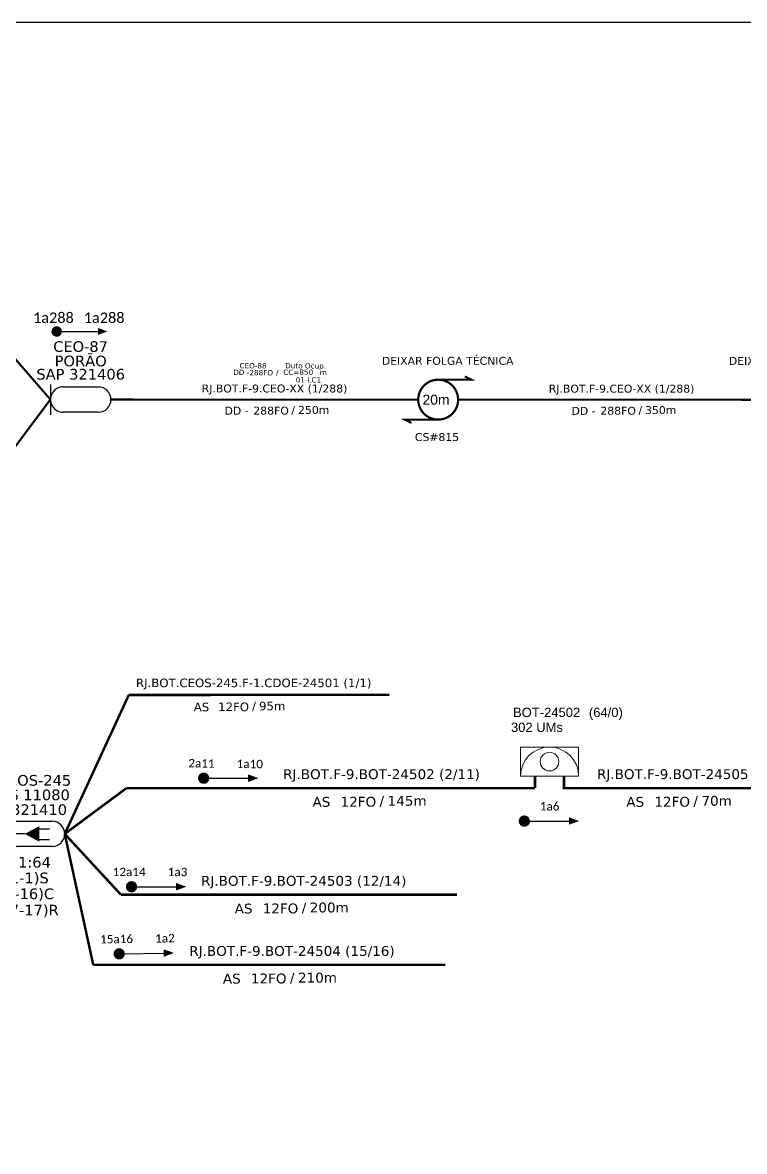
# Model space of a CAD drawing. Extents: x -89 to 2605, y 705 to 1299.
# Drawn here: x 183.5 to 331.2, y 1068.1 to 1299 of the extents above; entities that cross this region are included whole.
import ezdxf
from ezdxf.enums import TextEntityAlignment as Align

# ---------------------------------------------------------------- set-up
doc = ezdxf.new("R2010")
doc.units = 0
for name, color, linetype, lineweight in [("20.0-LEGENDA DOS CDO'S", 1, 'Continuous', 0), ('20.1-CDO_INTERIOR', 1, 'Continuous', 0), ('40.1-ETIQUETAS', 1, 'Continuous', 20)]:
    doc.layers.add(name, color=color, linetype=linetype, lineweight=lineweight)
for name, color, linetype in [('20.4-CEOS', 1, 'Continuous'), ('20.5-CABO AÉREO', 1, 'Continuous'), ('20.5-CEO', 1, 'Continuous'), ('CAP a instalar', 1, 'Continuous'), ('label_cabos', 7, 'Continuous'), ('SETA', 7, 'Continuous')]:
    doc.layers.add(name, color=color, linetype=linetype)
doc.styles.add('ARIAL', font='arial.ttf')
doc.styles.add('siredit', font='verdana.ttf')
doc.styles.get("Standard").update_dxf_attribs({"font": 'arial.ttf'})
doc.linetypes.add('FENCELINE1', pattern='A,0.25,-0.1,[133,ltypeshp.shx,S=0.1,R=0,X=-0.1,Y=0],-0.1,1', length=1.45)

# ---------------------------------------------------------------- blocks, each defined once
blk = doc.blocks.new('CEOS_RP_CT_DRT')
at = {"layer": '20.4-CEOS', "color": 0}
for p, q in [((-4.54, 1.19), (-1.19, 1.19)), ((-1.19, -1.19), (-4.54, -1.19))]:
    blk.add_line(p, q, dxfattribs=at)
for points in [[(-5.73, -1.43), (-5.73, 1.44)], [(-3.79, 0), (-4.59, 0)], [(-2.47, 0.48), (-1.45, 0.48)], [(-2.47, -0.52), (-1.45, -0.52)]]:
    blk.add_lwpolyline(points, dxfattribs=at)
blk.add_lwpolyline([(-3.79, 0, 0, 1.47, 0), (-2.41, 0, 1.47, 1.47, 0)], format="xyseb", dxfattribs=at)
for centre, start, end in [((-4.54, 0), 90, 270), ((-1.19, 0), 270, 90)]:
    blk.add_arc(centre, 1.19, start, end, dxfattribs=at)
at = {"layer": '20.4-CEOS', "color": 7, "style": 'siredit'}
for tag, p in [('Nº_DA_CEOS', (-2.86, 5.6)), ('LOCAL', (-2.86, 4.24)), ('SAP', (-2.86, 2.78)), ('RACIO_SPLITAGEM', (-2.86, -1.88)), ('FIBRAS_SPLITTER', (-2.86, -3.58)), ('FIBRAS_TOP_C', (-2.86, -5.08)), ('RESERVA_FINAIS', (-2.86, -6.39))]:
    blk.add_attdef(tag, text='', height=1.01, dxfattribs=at).set_placement(p, align=Align.TOP_CENTER)
blk = doc.blocks.new('ETIQUETA_RS5F')
at = {"layer": '40.1-ETIQUETAS', "color": 0, "style": 'siredit'}
blk.add_text('/', height=1.5, dxfattribs=at).set_placement((1.58, -1.95), align=Align.MIDDLE_RIGHT)
for tag, p in [('ETIQUETA_R_PRIMARIA', (1.21, 4.1)), ('ETIQUETA_R_SECUNDARIA', (1.21, 2.1)), ('F_ATIVAS/F_MORTAS', (1.14, -4.24))]:
    blk.add_attdef(tag, text='', height=1.5, dxfattribs=at).set_placement(p, align=Align.MIDDLE_CENTER)
for tag, p in [('TIPO_CABO', (-6.58, -2.12)), ('CAP_CABO', (0.4, -2.09))]:
    blk.add_attdef(tag, text='', height=1.5, dxfattribs=at).set_placement(p, align=Align.MIDDLE_RIGHT)
blk.add_attdef('METROS', text='', height=1.5, dxfattribs=at).set_placement((2.14, -1.95), align=Align.MIDDLE_LEFT)
for tag, p in [('FUSÃO_1', (0.85, -8.39)), ('FUSÃO_2', (0.85, -10.6)), ('FUSÃO_3', (0.85, -12.93)), ('FUSÃO_4', (0.85, -15.14)), ('FUSÃO_5', (0.85, -17.16))]:
    blk.add_attdef(tag, text='', height=1.5, dxfattribs=at).set_placement(p, align=Align.CENTER)
blk = doc.blocks.new('Inst CB DT OCUP CFOA-SM-DD-S-288-TS')
at = {"layer": 'label_cabos', "color": 0, "style": 'siredit'}
for tag, flags, p in [('ID_ATIVIDADE', 3, (1.31, 2.67)), ('FATOR', 1, (11.56, 2.55))]:
    blk.add_attdef(tag, text='', height=1, rotation=359.69, dxfattribs=dict(at, flags=flags)).set_placement(p, align=Align.MIDDLE_CENTER)
for tag, p in [('TIPO_CABO', (1.11, 0)), ('DESTINO_CABO', (3.13, 1.26)), ('CABO', (4.69, -0.05)), ('/', (7.71, -0.05)), ('LANCE', (10.41, 0.02)), ('TIPO_CABO', (13.11, 1.24)), ('UND', (16.46, 0)), ('FID', (13.65, -1.41))]:
    blk.add_attdef(tag, text='', height=1, rotation=359.69, dxfattribs=at).set_placement(p, align=Align.MIDDLE_CENTER)
blk.add_attdef('QTDE', (11.93, -0.45), '', height=1, rotation=359.69, dxfattribs=at)

msp = doc.modelspace()

# ---------------------------------------------------------------- linework, layer by layer
msp.add_lwpolyline([(-89.32, 705.02), (749.25, 705.02), (749.25, 1299.02), (-89.32, 1299.02), (-89.32, 705.02)])
at = {"color": 7}
for points, const_width in [([(189.95, 1235.84, 1), (191.02, 1235.84, 1)], 1.07), ([(268.52, 1225.98, 1.000012), (268.52, 1217.82, 0.999978)], 0.453)]:
    msp.add_lwpolyline(points, format="xyb", close=True, dxfattribs=dict(at, const_width=const_width))
at = {"color": 7, "const_width": 0.425}
for points in [[(268.52, 1225.98), (275.32, 1225.97), (273.96, 1226.65)], [(268.52, 1217.82), (261.72, 1217.82), (263.08, 1217.14)]]:
    msp.add_lwpolyline(points, dxfattribs=at)
at = {"const_width": 1.15}
for points in [[(219.97, 1144.48, 1), (221.12, 1144.46, 1)], [(285.57, 1135.7, 1), (286.72, 1135.7, 1)], [(205.22, 1122.27, 1), (206.37, 1122.27, 1)], [(202.68, 1108.54, 1), (203.83, 1108.56, 1)]]:
    msp.add_lwpolyline(points, format="xyb", close=True, dxfattribs=at)
at = {"layer": '20.1-CDO_INTERIOR', "color": 1, "lineweight": 18}
msp.add_lwpolyline([(297.25, 1150.84), (285.35, 1150.84), (285.35, 1144.89), (297.25, 1144.89)], close=True, dxfattribs=at)
msp.add_circle((291.3, 1147.87), 1.9, dxfattribs=at)
msp.add_arc((291.3, 1144.89), 5.95, 0, 180, dxfattribs=at)
at = {"layer": '20.5-CABO AÉREO', "color": 7, "ltscale": 50, "const_width": 0.431}
for points in [[(119.32, 1242.74), (171.17, 1242.72), (189.2, 1221.93)], [(119.29, 1197.79), (171.15, 1197.77), (189.2, 1221.93)], [(201.6, 1221.92), (264.44, 1221.9)], [(272.6, 1221.9), (335.44, 1221.87)]]:
    msp.add_lwpolyline(points, dxfattribs=at)
at = {"layer": '20.5-CEO', "color": 7}
for p, q in [((191.78, 1224.5), (199.01, 1224.5)), ((199, 1219.35), (191.78, 1219.35))]:
    msp.add_line(p, q, dxfattribs=at)
msp.add_lwpolyline([(189.2, 1225.03), (189.2, 1218.82)], dxfattribs=at)
for centre, start, end in [((191.78, 1221.93), 89.9784, 269.9784), ((199, 1221.92), 269.9784, 89.9784)]:
    msp.add_arc(centre, 2.58, start, end, dxfattribs=at)
at = {"layer": 'CAP a instalar', "color": 7, "linetype": 'FENCELINE1', "ltscale": 5, "const_width": 0.503}
for points in [[(192.13, 1133.08), (205.23, 1161.49)], [(205.23, 1161.49), (258.51, 1161.53)]]:
    msp.add_lwpolyline(points, dxfattribs=at)
at = {"layer": 'CAP a instalar', "color": 1, "linetype": 'FENCELINE1', "ltscale": 5, "const_width": 0.503}
for points in [[(288.32, 1144.89), (288.32, 1142.45)], [(294.27, 1144.89), (294.27, 1142.45), (344.8, 1142.45)], [(192.13, 1133.08), (204.78, 1142.45)], [(204.78, 1142.45), (288.32, 1142.45)]]:
    msp.add_lwpolyline(points, dxfattribs=at)
at = {"layer": 'CAP a instalar', "color": 251, "linetype": 'FENCELINE1', "ltscale": 5, "const_width": 0.503}
for points in [[(192.13, 1133.08), (203.63, 1120.64)], [(192.13, 1133.08), (197.96, 1106.3)], [(203.63, 1120.64), (272.4, 1120.64)], [(197.96, 1106.3), (270, 1106.3)]]:
    msp.add_lwpolyline(points, dxfattribs=at)
at = {"layer": 'SETA', "color": 7}
msp.add_lwpolyline([(190.48, 1235.84), (199.66, 1235.84)], dxfattribs=at)
at = {"layer": 'SETA'}
for points in [[(220.55, 1144.47), (230.45, 1144.47)], [(286.14, 1135.7), (296.04, 1135.7)], [(205.79, 1122.27), (215.69, 1122.26)], [(203.26, 1108.55), (213.16, 1108.7)]]:
    msp.add_lwpolyline(points, dxfattribs=at)
at = {"layer": 'SETA', "color": 7}
msp.add_solid([(198.93, 1236.56), (200.88, 1235.85), (198.92, 1235.14)], dxfattribs=at)
at = {"layer": 'SETA'}
for points in [[(229.65, 1145.25), (231.76, 1144.48), (229.65, 1143.72)], [(295.25, 1136.48), (297.36, 1135.71), (295.25, 1134.95)], [(214.9, 1123.05), (217.01, 1122.28), (214.9, 1121.51)], [(212.35, 1109.47), (214.47, 1108.74), (212.37, 1107.94)]]:
    msp.add_solid(points, dxfattribs=at)

# ---------------------------------------------------------------- block references
at = {"layer": '20.4-CEOS', "color": 5}
ref = msp.add_blockref('CEOS_RP_CT_DRT', (192.13, 1133.08), dxfattribs=dict(at, xscale=2.161665797233581, yscale=2.161665797233581, zscale=2.161665797233581))
ref.add_attrib('Nº_DA_CEOS', 'CEOS-245', dxfattribs={"color": 5, "height": 2.183, "style": 'siredit'}).set_placement((185.94, 1145.13), align=Align.TOP_CENTER)
ref.add_attrib('LOCAL', 'CS 11080', dxfattribs={"color": 5, "height": 2.183, "style": 'siredit'}).set_placement((185.94, 1142.16), align=Align.TOP_CENTER)
ref.add_attrib('SAP', 'SAP 321410', dxfattribs={"color": 5, "height": 2.183, "style": 'siredit'}).set_placement((183.53, 1139.13), align=Align.TOP_CENTER)
ref.add_attrib('RACIO_SPLITAGEM', '1:64', dxfattribs={"color": 5, "height": 2.183, "style": 'siredit'}).set_placement((185.94, 1128.37), align=Align.TOP_CENTER)
ref.add_attrib('FIBRAS_SPLITTER', '(1-1)S', dxfattribs={"color": 5, "height": 2.183, "style": 'siredit'}).set_placement((184.3, 1125.17), align=Align.TOP_CENTER)
ref.add_attrib('FIBRAS_TOP_C', '(2-16)C', dxfattribs={"color": 5, "height": 2.183, "style": 'siredit'}).set_placement((184.35, 1121.92), align=Align.TOP_CENTER)
ref.add_attrib('RESERVA_FINAIS', '(17-17)R', dxfattribs={"color": 5, "height": 2.183, "style": 'siredit'}).set_placement((184.35, 1118.58), align=Align.TOP_CENTER)
at = {"layer": '40.1-ETIQUETAS', "color": 7}
ref = msp.add_blockref('ETIQUETA_RS5F', (229.4, 1161.51), dxfattribs=dict(at, xscale=1.16639998499977, yscale=1.16639998499977, zscale=1.16639998499977))
ref.add_attrib('ETIQUETA_R_SECUNDARIA', 'RJ.BOT.CEOS-245.F-1.CDOE-24501 (1/1)', dxfattribs={"color": 0, "height": 1.7496, "style": 'siredit'}).set_placement((230.78, 1163.97), align=Align.MIDDLE_CENTER)
ref.add_attrib('TIPO_CABO', 'AS', dxfattribs={"color": 0, "height": 1.75, "style": 'siredit'}).set_placement((221.69, 1159.04), align=Align.MIDDLE_RIGHT)
ref.add_attrib('CAP_CABO', '12FO', dxfattribs={"color": 0, "height": 1.75, "style": 'siredit'}).set_placement((229.83, 1159.07), align=Align.MIDDLE_RIGHT)
ref.add_attrib('METROS', '95m', dxfattribs={"color": 0, "height": 1.75, "style": 'siredit'}).set_placement((231.87, 1159.23), align=Align.MIDDLE_LEFT)
at = {"layer": '40.1-ETIQUETAS', "color": 1}
ref = msp.add_blockref('ETIQUETA_RS5F', (255.34, 1142.47), dxfattribs=dict(at, xscale=1.343121571686958, yscale=1.343121571686958, zscale=1.343121571686958))
ref.add_attrib('ETIQUETA_R_SECUNDARIA', 'RJ.BOT.F-9.BOT-24502 (2/11)', dxfattribs={"color": 0, "height": 2.0147, "style": 'siredit'}).set_placement((256.93, 1145.3), align=Align.MIDDLE_CENTER)
ref.add_attrib('TIPO_CABO', 'AS', dxfattribs={"color": 0, "height": 2.015, "style": 'siredit'}).set_placement((246.46, 1139.63), align=Align.MIDDLE_RIGHT)
ref.add_attrib('CAP_CABO', '12FO', dxfattribs={"color": 0, "height": 2.015, "style": 'siredit'}).set_placement((255.84, 1139.66), align=Align.MIDDLE_RIGHT)
ref.add_attrib('METROS', '145m ', dxfattribs={"color": 0, "height": 2.015, "style": 'siredit'}).set_placement((258.18, 1139.85), align=Align.MIDDLE_LEFT)
ref = msp.add_blockref('ETIQUETA_RS5F', (319.54, 1142.47), dxfattribs=dict(at, xscale=1.343121571686958, yscale=1.343121571686958, zscale=1.343121571686958))
ref.add_attrib('ETIQUETA_R_SECUNDARIA', 'RJ.BOT.F-9.BOT-24505 (8/11)', dxfattribs={"color": 0, "height": 2.0147, "style": 'siredit'}).set_placement((321.13, 1145.3), align=Align.MIDDLE_CENTER)
ref.add_attrib('TIPO_CABO', 'AS', dxfattribs={"color": 0, "height": 2.015, "style": 'siredit'}).set_placement((310.65, 1139.63), align=Align.MIDDLE_RIGHT)
ref.add_attrib('CAP_CABO', '12FO', dxfattribs={"color": 0, "height": 2.015, "style": 'siredit'}).set_placement((320.03, 1139.66), align=Align.MIDDLE_RIGHT)
ref.add_attrib('METROS', '70m ', dxfattribs={"color": 0, "height": 2.015, "style": 'siredit'}).set_placement((322.38, 1139.85), align=Align.MIDDLE_LEFT)
at = {"layer": '40.1-ETIQUETAS', "color": 8}
ref = msp.add_blockref('ETIQUETA_RS5F', (239.42, 1120.65), dxfattribs=dict(at, xscale=1.343121571686958, yscale=1.343121571686958, zscale=1.343121571686958))
ref.add_attrib('ETIQUETA_R_SECUNDARIA', 'RJ.BOT.F-9.BOT-24503 (12/14)', dxfattribs={"color": 0, "height": 2.0147, "style": 'siredit'}).set_placement((241.01, 1123.48), align=Align.MIDDLE_CENTER)
ref.add_attrib('TIPO_CABO', 'AS', dxfattribs={"color": 0, "height": 2.015, "style": 'siredit'}).set_placement((230.53, 1117.81), align=Align.MIDDLE_RIGHT)
ref.add_attrib('CAP_CABO', '12FO', dxfattribs={"color": 0, "height": 2.015, "style": 'siredit'}).set_placement((239.91, 1117.84), align=Align.MIDDLE_RIGHT)
ref.add_attrib('METROS', '200m ', dxfattribs={"color": 0, "height": 2.015, "style": 'siredit'}).set_placement((242.25, 1118.03), align=Align.MIDDLE_LEFT)
ref = msp.add_blockref('ETIQUETA_RS5F', (237.02, 1106.32), dxfattribs=dict(at, xscale=1.343121571686958, yscale=1.343121571686958, zscale=1.343121571686958))
ref.add_attrib('ETIQUETA_R_SECUNDARIA', 'RJ.BOT.F-9.BOT-24504 (15/16)', dxfattribs={"color": 0, "height": 2.0147, "style": 'siredit'}).set_placement((238.61, 1109.14), align=Align.MIDDLE_CENTER)
ref.add_attrib('TIPO_CABO', 'AS', dxfattribs={"color": 0, "height": 2.015, "style": 'siredit'}).set_placement((228.13, 1103.48), align=Align.MIDDLE_RIGHT)
ref.add_attrib('CAP_CABO', '12FO', dxfattribs={"color": 0, "height": 2.015, "style": 'siredit'}).set_placement((237.51, 1103.51), align=Align.MIDDLE_RIGHT)
ref.add_attrib('METROS', '210m ', dxfattribs={"color": 0, "height": 2.015, "style": 'siredit'}).set_placement((239.85, 1103.69), align=Align.MIDDLE_LEFT)
at = {"layer": 'label_cabos', "color": 7, "lineweight": 0}
ref = msp.add_blockref('Inst CB DT OCUP CFOA-SM-DD-S-288-TS', (227.27, 1227.48), dxfattribs=dict(at, xscale=1.078608034791384, yscale=1.078608034791384, zscale=1.078608034791384, rotation=359.9784414955792))
ref.add_attrib('DESTINO_CABO', 'CEO-88', dxfattribs={"color": 0, "height": 1.079, "rotation": 359.6684, "style": 'siredit'}).set_placement((230.64, 1228.84), align=Align.MIDDLE_CENTER)
ref.add_attrib('TIPO_CABO', 'Duto Ocup.', dxfattribs={"color": 0, "height": 1.079, "rotation": 359.6684, "style": 'siredit'}).set_placement((241.41, 1228.82), align=Align.MIDDLE_CENTER)
ref.add_attrib('/', '/', dxfattribs={"color": 0, "height": 1.08, "rotation": 359.6684, "style": 'siredit'}).set_placement((235.59, 1227.42), align=Align.MIDDLE_CENTER)
ref.add_attrib('FID', '01-LC1', dxfattribs={"color": 0, "height": 1.079, "rotation": 359.6684, "style": 'siredit'}).set_placement((241.99, 1225.95), align=Align.MIDDLE_CENTER)
ref.add_attrib('LANCE', 'CC=', dxfattribs={"color": 0, "height": 1.079, "rotation": 359.6684, "style": 'siredit'}).set_placement((238.49, 1227.5), align=Align.MIDDLE_CENTER)
ref.add_attrib('UND', 'm', dxfattribs={"color": 0, "height": 1.08, "rotation": 359.6684, "style": 'siredit'}).set_placement((245.02, 1227.48), align=Align.MIDDLE_CENTER)
ref.add_attrib('CABO', '288FO', dxfattribs={"color": 0, "height": 1.079, "rotation": 359.6684, "style": 'siredit'}).set_placement((232.32, 1227.42), align=Align.MIDDLE_CENTER)
ref.add_attrib('TIPO_CABO', 'DD - ', dxfattribs={"color": 0, "height": 1.079, "rotation": 359.6684, "style": 'siredit'}).set_placement((228.47, 1227.48), align=Align.MIDDLE_CENTER)
ref.add_attrib('QTDE', '850', (240.13, 1226.99), dxfattribs={"color": 0, "height": 1.079, "rotation": 359.6684, "style": 'siredit'})

# ---------------------------------------------------------------- texts
at = {"color": 7}
msp.add_text('20m', height=2.039, rotation=359.9784, dxfattribs=at).set_placement((265.31, 1220.88))
at = {"color": 7, "char_height": 2.1356, "width": 27.0787, "attachment_point": 5, "rotation": 359.9784}
for insert in [(189.81, 1238.65), (200.19, 1238.64)]:
    msp.add_mtext('{\\fCalibri|b0|i0|c0|p34;\\C7;1a288}', dxfattribs=dict(at, insert=insert))
at = {"char_height": 1.7273, "width": 29.2009, "attachment_point": 5}
for s, insert, rotation in [('{\\fCalibri|b0|i0|c0|p34;\\C7;2a11}', (220.1, 1147.5), 359.3238), ('\\C7;\\fCalibri|b0|i0|c0|p34;1a10', (229.99, 1147.38), 359.3238), ('\\C7;\\fCalibri|b0|i0|c0|p34;12a14', (205.31, 1125.3), 359.9441), ('\\C7;\\fCalibri|b0|i0|c0|p34;1a3', (215.21, 1125.29), 359.9441), ('\\C7;\\fCalibri|b0|i0|c0|p34;15a16', (202.73, 1111.57), 0.8755), ('\\C7;\\fCalibri|b0|i0|c0|p34;1a2', (212.62, 1111.72), 0.8755)]:
    msp.add_mtext(s, dxfattribs=dict(at, insert=insert, rotation=rotation))
at = {"insert": (291.32, 1138.72), "char_height": 1.7273, "width": 29.2009, "attachment_point": 5}
msp.add_mtext('{\\fCalibri|b0|i0|c0|p34;\\C7;1a6}', dxfattribs=at)
at = {"layer": "20.0-LEGENDA DOS CDO'S", "color": 1, "style": 'ARIAL'}
for s, p in [('BOT-24502', (297.58, 1156.98)), ('(64/0)', (306.3, 1156.98)), ('302 UMs', (294.05, 1153.93))]:
    msp.add_text(s, height=1.904, dxfattribs=at).set_placement(p, align=Align.RIGHT)
at = {"layer": '20.4-CEOS', "color": 7, "style": 'siredit'}
msp.add_text('CEO-87', height=2.174, rotation=359.9784, dxfattribs=at).set_placement((195.37, 1233.85), align=Align.TOP_CENTER)
at = {"layer": '20.5-CEO', "color": 7, "style": 'siredit'}
for s, p in [('PORÃO', (195.39, 1230.9)), ('SAP 321406', (195.39, 1228.19))]:
    msp.add_text(s, height=2.183, rotation=359.9784, dxfattribs=at).set_placement(p, align=Align.TOP_CENTER)
at = {"layer": '40.1-ETIQUETAS', "color": 7, "style": 'siredit'}
for s, height, p in [('DEIXAR FOLGA TÉCNICA', 1.6179, (270.46, 1229.84)), ('DEIXAR FOLGA TÉCNICA', 1.6179, (341.45, 1229.82)), ('RJ.BOT.F-9.CEO-XX (1/288)', 1.6179, (235.04, 1224.18)), ('RJ.BOT.F-9.CEO-XX (1/288)', 1.6179, (306.03, 1224.15)), ('CS#815', 1.618, (268.28, 1214.25))]:
    msp.add_text(s, height=height, rotation=359.9784, dxfattribs=at).set_placement(p, align=Align.MIDDLE_CENTER)
for s, height, p in [('DD - ', 1.618, (230.44, 1219.63)), ('288FO', 1.618, (237.97, 1219.65)), ('/', 1.62, (239.24, 1219.8)), ('DD - ', 1.618, (301.43, 1219.6)), ('288FO', 1.618, (308.96, 1219.63)), ('/', 1.62, (310.24, 1219.77))]:
    msp.add_text(s, height=height, rotation=359.9784, dxfattribs=at).set_placement(p, align=Align.MIDDLE_RIGHT)
for s, p in [('250m', (239.85, 1219.8)), ('350m', (310.84, 1219.77))]:
    msp.add_text(s, height=1.618, rotation=359.9784, dxfattribs=at).set_placement(p, align=Align.MIDDLE_LEFT)

doc.saveas('drawing.dxf')
